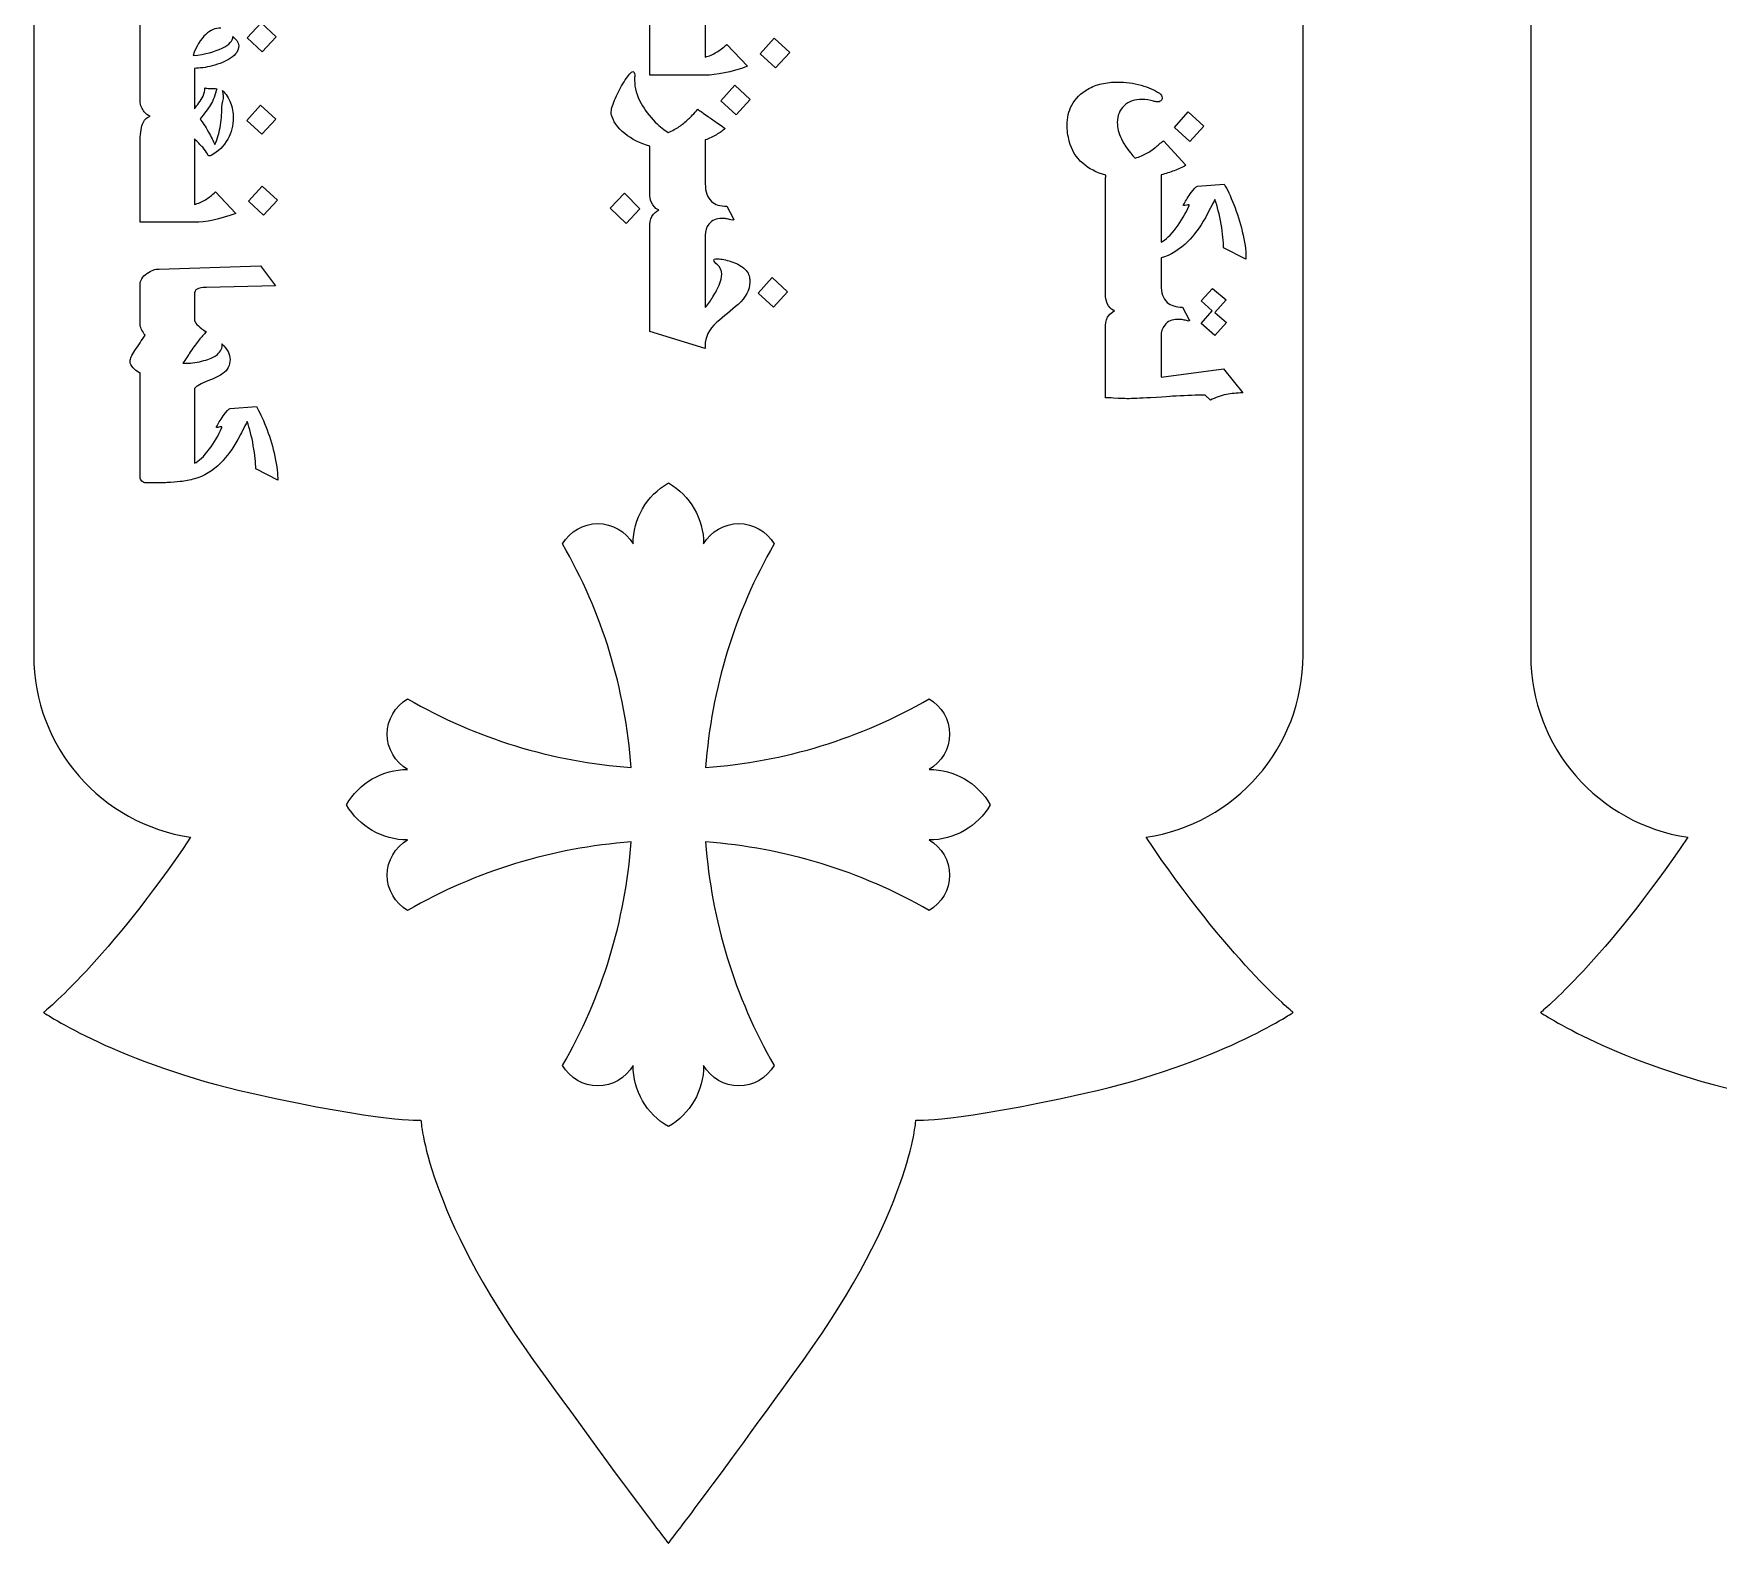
# Model space of a CAD drawing. Extents: x 0 to 978, y 1133 to 1701.
# Drawn here: x 268.9 to 493.2, y 1132.8 to 1333.8 of the extents above; entities that cross this region are included whole.
import ezdxf

# ---------------------------------------------------------------- set-up
doc = ezdxf.new("R2010")
doc.units = 0
doc.layers.add('H0115_Printing_02', color=7, linetype='CONTINUOUS')

msp = doc.modelspace()

# ---------------------------------------------------------------- linework, layer by layer
at = {"layer": 'H0115_Printing_02', "color": 1}
for points in [[(268.852093, 1375.951966), (268.852093, 1251.094969)], [(437.885089, 1251.094969), (437.885089, 1375.912966)], [(468.203888, 1375.952666), (468.203888, 1251.094669)], [(283.018093, 1324.864967), (283.018093, 1329.228967), (283.018093, 1329.764967), (283.018093, 1337.649967), (283.018093, 1338.823967), (283.018093, 1339.925967)], [(358.280091, 1328.321967), (350.908091, 1328.321967), (350.908091, 1336.206967)], [(358.280091, 1336.792967), (358.280091, 1336.206967), (358.280091, 1330.730967)], [(361.155091, 1332.424967), (363.909091, 1329.502967)], [(290.251093, 1329.228967), (290.251093, 1323.833967)], [(348.893091, 1328.370967), (348.893091, 1328.225967)], [(283.018093, 1308.740967), (283.018093, 1316.381967), (283.018093, 1317.681967), (283.018093, 1319.248967)], [(290.251093, 1319.831967), (290.251093, 1317.681967), (290.251093, 1316.381967), (290.251093, 1311.103967)], [(358.280091, 1319.691967), (358.280091, 1318.028967), (358.280091, 1316.559967), (358.280091, 1313.869967)], [(419.29209, 1319.591967), (422.295089, 1316.323967)], [(350.908091, 1312.271967), (350.908091, 1316.559967), (350.908091, 1318.028967), (350.908091, 1318.879967)], [(411.59809, 1298.828968), (411.59809, 1304.280967), (411.59809, 1304.585967), (411.59809, 1314.678967), (411.62209, 1314.678967), (411.62209, 1314.991967)], [(418.97009, 1315.039967), (418.97009, 1314.678967), (418.97009, 1314.027967), (418.97009, 1306.102967)], [(293.071093, 1312.765967), (295.773093, 1309.898967)], [(423.813089, 1313.522967), (427.378089, 1313.818967)], [(361.157091, 1310.874967), (362.049091, 1309.204967)], [(290.251093, 1308.740967), (283.018093, 1308.740967)], [(350.908091, 1307.286967), (350.908091, 1308.417967)], [(361.944091, 1309.027967), (361.679091, 1309.076967)], [(358.280091, 1291.918968), (350.908091, 1294.182968), (350.908091, 1305.808967), (350.908091, 1307.286967)], [(358.280091, 1307.012967), (358.280091, 1305.808967), (358.280091, 1297.378968)], [(359.637091, 1303.865967), (359.709091, 1303.865967)], [(418.97009, 1303.991967), (418.97009, 1300.426967)], [(430.277089, 1304.063967), (430.277089, 1303.814967), (427.306089, 1305.340967)], [(285.547093, 1302.509967), (299.061093, 1302.919967), (301.062092, 1300.264967), (291.842093, 1300.052967)], [(283.018093, 1295.136968), (283.018093, 1298.484968), (283.018093, 1299.737968), (283.018093, 1300.437967)], [(290.251093, 1299.059968), (290.251093, 1298.484968), (290.251093, 1295.617968)], [(364.207091, 1300.822967), (364.207091, 1300.742967)], [(421.845089, 1297.431968), (422.737089, 1295.761968)], [(411.59809, 1285.364968), (411.59809, 1292.365968), (411.59809, 1293.577968), (411.59809, 1294.974968)], [(422.632089, 1295.584968), (422.367089, 1295.633968)], [(358.256091, 1292.336968), (358.256091, 1292.239968)], [(418.97009, 1293.569968), (418.97009, 1292.365968), (418.97009, 1288.117968), (427.283089, 1289.225968), (429.862089, 1286.006968)], [(281.694093, 1290.189968), (281.694093, 1290.237968)], [(288.715093, 1289.957968), (289.144093, 1289.957968)], [(283.018093, 1274.852968), (283.018093, 1284.116968), (283.018093, 1285.053968), (283.018093, 1288.669968)], [(290.251093, 1286.597968), (290.251093, 1285.053968), (290.251093, 1284.116968), (290.251093, 1276.640968)], [(425.541089, 1285.042968), (424.850089, 1285.709968)], [(295.001093, 1283.919968), (298.500093, 1284.210968)], [(301.344092, 1274.640968), (301.344092, 1274.395968), (298.429093, 1275.892968)], [(284.673093, 1274.033968), (283.813093, 1274.033968)], [(353.368091, 1132.839972), (353.368091, 1132.838972)]]:
    msp.add_lwpolyline(points, dxfattribs=at)
for points in [[(299.295093, 1331.425967), (297.292093, 1333.275967), (299.130093, 1335.310967), (301.156092, 1333.427967)], [(369.540091, 1331.317967), (367.656091, 1329.275967), (365.603091, 1331.171967), (367.475091, 1333.235967)], [(362.398091, 1323.032967), (360.336091, 1324.917967), (362.237091, 1326.987967), (364.272091, 1325.072967)], [(416.30809, 1326.986967)], [(299.059093, 1324.337967), (301.085092, 1322.478967), (299.226093, 1320.474967), (297.218093, 1322.284967)], [(424.674089, 1321.510967), (422.792089, 1319.467967), (420.747089, 1321.348967), (422.588089, 1323.417967)], [(299.272093, 1313.561967), (301.298092, 1311.678967), (299.449093, 1309.675967), (297.435093, 1311.536967)], [(345.626091, 1310.601967), (347.518091, 1312.591967), (349.581091, 1310.531967), (347.734091, 1308.564967)], [(367.356091, 1297.447968), (365.317091, 1299.299968), (367.178091, 1301.384967), (369.253091, 1299.488968)], [(427.651089, 1298.387968), (426.150089, 1296.717968), (427.678089, 1295.392968), (426.127089, 1293.642968), (424.335089, 1295.263968), (425.780089, 1296.941968), (424.335089, 1298.266968), (425.829089, 1299.936968)], [(348.673091, 1196.46197)], [(371.311091, 1157.194971)]]:
    msp.add_lwpolyline(points, close=True, dxfattribs=at)
for points in [[(291.781093, 1333.757967), (291.057093, 1333.101967), (290.487093, 1332.154967), (290.072093, 1330.919967)], [(293.751093, 1334.597967), (293.065093, 1334.597967), (292.409093, 1334.317967), (291.781093, 1333.757967)], [(293.947093, 1331.918967), (294.907093, 1332.392967), (295.388093, 1332.898967), (295.388093, 1333.438967)], [(295.388093, 1333.438967), (295.388093, 1333.444967), (295.384093, 1333.449967), (295.384093, 1333.455967)], [(295.384093, 1333.455967), (295.600093, 1333.256967), (295.781093, 1333.074967), (295.892093, 1332.923967)], [(295.892093, 1332.923967), (296.070093, 1332.681967), (296.160093, 1332.448967), (296.160093, 1332.222967)], [(290.072093, 1330.919967), (291.694093, 1331.112967), (292.986093, 1331.445967), (293.947093, 1331.918967)], [(295.048093, 1330.575967), (294.429093, 1330.161967), (293.620093, 1329.825967), (292.622093, 1329.567967)], [(296.160093, 1332.222967), (296.160093, 1331.618967), (295.789093, 1331.069967), (295.048093, 1330.575967)], [(358.280091, 1330.730967), (358.805091, 1330.864967), (359.311091, 1331.081967), (359.798091, 1331.381967)], [(359.798091, 1331.381967), (360.205091, 1331.632967), (360.657091, 1331.980967), (361.155091, 1332.424967)], [(292.622093, 1329.567967), (291.750093, 1329.341967), (290.959093, 1329.228967), (290.251093, 1329.228967)], [(347.303091, 1327.174967), (347.747091, 1327.912967), (348.137091, 1328.426967), (348.475091, 1328.715967)], [(348.475091, 1328.715967), (348.523091, 1328.763967), (348.579091, 1328.787967), (348.643091, 1328.787967)], [(348.643091, 1328.787967), (348.708091, 1328.787967), (348.765091, 1328.752967), (348.816091, 1328.683967)], [(348.816091, 1328.683967), (348.867091, 1328.613967), (348.893091, 1328.509967), (348.893091, 1328.370967)], [(348.893091, 1328.225967), (348.887091, 1328.183967), (348.882091, 1328.110967), (348.876091, 1328.008967)], [(363.909091, 1329.502967), (361.677091, 1328.715967), (359.801091, 1328.321967), (358.280091, 1328.321967)], [(291.401093, 1325.542967), (291.569093, 1325.920967), (291.653093, 1326.283967), (291.653093, 1326.629967)], [(291.653093, 1326.629967), (291.826093, 1326.592967), (292.019093, 1326.567967), (292.232093, 1326.554967)], [(292.232093, 1326.554967), (292.445093, 1326.541967), (292.654093, 1326.534967), (292.858093, 1326.534967)], [(293.243093, 1326.521967), (293.015093, 1325.753967), (292.739093, 1324.910967), (292.412093, 1324.383967)], [(292.858093, 1326.534967), (293.009093, 1326.534967), (293.129093, 1326.528967), (293.243093, 1326.521967)], [(294.125093, 1325.613967), (294.105093, 1325.778967), (294.048093, 1326.017967), (293.980093, 1326.274967)], [(293.980093, 1326.274967), (293.983093, 1326.271967), (293.990093, 1326.270967), (293.993093, 1326.267967)], [(293.993093, 1326.267967), (294.460093, 1325.826967), (294.818093, 1325.285967), (295.064093, 1324.644967)], [(346.206091, 1324.998967), (346.514091, 1325.747967), (346.880091, 1326.472967), (347.303091, 1327.174967)], [(348.876091, 1328.008967), (348.871091, 1327.907967), (348.868091, 1327.781967), (348.868091, 1327.631967)], [(348.868091, 1327.631967), (348.868091, 1326.635967), (349.160091, 1325.608967), (349.744091, 1324.548967)], [(407.08509, 1324.320967), (407.55109, 1325.188967), (408.26809, 1325.905967), (409.23709, 1326.472967)], [(409.23709, 1326.472967), (409.78409, 1326.793967), (410.39309, 1327.029967), (411.06409, 1327.179967)], [(411.06409, 1327.179967), (411.73609, 1327.329967), (412.44709, 1327.404967), (413.19609, 1327.404967)], [(413.19609, 1327.404967), (414.25609, 1327.404967), (415.29409, 1327.264967), (416.30809, 1326.986967)], [(416.30809, 1326.986967), (417.32309, 1326.708967), (418.13809, 1326.349967), (418.75409, 1325.910967)], [(418.75409, 1325.910967), (419.00009, 1325.728967), (419.12309, 1325.522967), (419.12309, 1325.292967)], [(283.569093, 1323.431967), (283.265093, 1323.799967), (283.081093, 1324.276967), (283.018093, 1324.864967)], [(290.251093, 1323.833967), (290.450093, 1324.095967), (290.650093, 1324.358967), (290.849093, 1324.621967)], [(290.849093, 1324.621967), (291.091093, 1324.951967), (291.275093, 1325.258967), (291.401093, 1325.542967)], [(292.412093, 1324.383967), (292.059093, 1323.823967), (291.589093, 1323.192967), (291.003093, 1322.489967)], [(293.673093, 1321.346967), (293.824093, 1322.212967), (293.899093, 1323.114967), (293.899093, 1324.051967)], [(293.899093, 1324.051967), (293.899093, 1324.584967), (294.185093, 1325.105967), (294.125093, 1325.613967)], [(295.064093, 1324.644967), (295.311093, 1324.003967), (295.435093, 1323.339967), (295.435093, 1322.651967)], [(345.745091, 1323.304967), (345.745091, 1323.683967), (345.899091, 1324.248967), (346.206091, 1324.998967)], [(349.744091, 1324.548967), (350.215091, 1323.692967), (350.841091, 1322.870967), (351.623091, 1322.083967)], [(356.056091, 1322.492967), (356.350091, 1322.776967), (356.765091, 1323.204967), (357.300091, 1323.777967)], [(357.300091, 1323.777967), (357.638091, 1323.531967), (358.090091, 1323.210967), (358.658091, 1322.814967)], [(406.45909, 1321.655967), (406.45909, 1322.656967), (406.66809, 1323.544967), (407.08509, 1324.320967)], [(414.06409, 1324.256967), (413.45409, 1323.694967), (413.14809, 1322.950967), (413.14809, 1322.024967)], [(416.44109, 1325.099967), (415.46609, 1325.099967), (414.67409, 1324.818967), (414.06409, 1324.256967)], [(417.99109, 1324.850967), (417.46109, 1325.016967), (416.94409, 1325.099967), (416.44109, 1325.099967)], [(418.18309, 1324.794967), (418.09209, 1324.821967), (418.02809, 1324.840967), (417.99109, 1324.850967)], [(418.45609, 1324.754967), (418.36509, 1324.770967), (418.27509, 1324.784967), (418.18309, 1324.794967)], [(418.94609, 1324.906967), (418.82909, 1324.805967), (418.66509, 1324.754967), (418.45609, 1324.754967)], [(419.12309, 1325.292967), (419.12309, 1325.137967), (419.06409, 1325.008967), (418.94609, 1324.906967)], [(283.018093, 1319.248967), (283.018093, 1320.393967), (283.128093, 1321.246967), (283.349093, 1321.808967)], [(283.349093, 1321.808967), (283.548093, 1322.318967), (283.879093, 1322.669967), (284.341093, 1322.864967)], [(284.341093, 1322.864967), (284.042093, 1322.985967), (283.785093, 1323.174967), (283.569093, 1323.431967)], [(291.003093, 1322.489967), (291.322093, 1322.098967), (291.696093, 1321.519967), (292.128093, 1320.751967)], [(292.981093, 1319.091967), (293.292093, 1319.730967), (293.522093, 1320.481967), (293.673093, 1321.346967)], [(295.435093, 1322.651967), (295.435093, 1321.632967), (295.191093, 1320.687967), (294.702093, 1319.815967)], [(345.769091, 1323.135967), (345.753091, 1323.199967), (345.745091, 1323.255967), (345.745091, 1323.304967)], [(347.568091, 1320.533967), (346.582091, 1321.326967), (345.983091, 1322.193967), (345.769091, 1323.135967)], [(351.623091, 1322.083967), (352.260091, 1321.446967), (352.833091, 1320.986967), (353.341091, 1320.702967)], [(353.341091, 1320.702967), (353.898091, 1320.927967), (354.393091, 1321.186967), (354.827091, 1321.481967)], [(354.827091, 1321.481967), (355.202091, 1321.733967), (355.611091, 1322.070967), (356.056091, 1322.492967)], [(358.658091, 1322.814967), (359.070091, 1322.525967), (359.485091, 1322.236967), (359.902091, 1321.947967)], [(359.902091, 1321.947967), (360.454091, 1321.566967), (360.799091, 1321.323967), (360.938091, 1321.216967)], [(406.53909, 1320.627967), (406.48609, 1320.991967), (406.45909, 1321.334967), (406.45909, 1321.655967)], [(413.14809, 1322.024967), (413.14809, 1321.344967), (413.33309, 1320.616967), (413.70209, 1319.840967)], [(291.357093, 1318.716967), (291.061093, 1319.055967), (290.692093, 1319.426967), (290.251093, 1319.831967)], [(292.128093, 1320.751967), (292.481093, 1320.114967), (292.765093, 1319.560967), (292.981093, 1319.091967)], [(294.702093, 1319.815967), (294.177093, 1318.881967), (293.434093, 1318.153967), (292.472093, 1317.633967)], [(350.908091, 1318.879967), (349.623091, 1319.222967), (348.510091, 1319.774967), (347.568091, 1320.533967)], [(359.758091, 1320.389967), (359.303091, 1320.127967), (358.810091, 1319.893967), (358.280091, 1319.691967)], [(360.938091, 1321.216967), (360.606091, 1320.927967), (360.213091, 1320.651967), (359.758091, 1320.389967)], [(406.75609, 1319.519967), (406.66509, 1319.893967), (406.59309, 1320.263967), (406.53909, 1320.627967)], [(408.53909, 1316.588967), (407.65009, 1317.370967), (407.05609, 1318.347967), (406.75609, 1319.519967)], [(413.70209, 1319.840967), (414.10409, 1318.994967), (414.70609, 1318.141967), (415.50909, 1317.279967)], [(418.18309, 1318.668967), (418.55809, 1318.978967), (418.92709, 1319.286967), (419.29209, 1319.591967)], [(291.992093, 1317.830967), (291.866093, 1318.082967), (291.654093, 1318.378967), (291.357093, 1318.716967)], [(292.102093, 1317.625967), (292.071093, 1317.667967), (292.034093, 1317.736967), (291.992093, 1317.830967)], [(292.228093, 1317.562967), (292.176093, 1317.562967), (292.134093, 1317.583967), (292.102093, 1317.625967)], [(292.472093, 1317.633967), (292.378093, 1317.586967), (292.296093, 1317.562967), (292.228093, 1317.562967)], [(415.50909, 1317.279967), (416.13009, 1317.466967), (416.65709, 1317.678967), (417.09109, 1317.913967)], [(417.09109, 1317.913967), (417.44509, 1318.106967), (417.80909, 1318.357967), (418.18309, 1318.668967)], [(411.62209, 1314.991967), (410.37509, 1315.339967), (409.34709, 1315.871967), (408.53909, 1316.588967)], [(420.725089, 1315.597967), (420.166089, 1315.380967), (419.58109, 1315.194967), (418.97009, 1315.039967)], [(422.295089, 1316.323967), (421.808089, 1316.056967), (421.285089, 1315.813967), (420.725089, 1315.597967)], [(291.739093, 1311.741967), (292.139093, 1311.988967), (292.583093, 1312.329967), (293.071093, 1312.765967)], [(358.280091, 1313.869967), (358.280091, 1312.788967), (358.556091, 1312.001967), (359.108091, 1311.508967)], [(421.974089, 1311.040967), (422.166089, 1311.453967), (422.466089, 1311.951967), (422.873089, 1312.534967)], [(422.873089, 1312.534967), (423.334089, 1313.192967), (423.647089, 1313.522967), (423.813089, 1313.522967)], [(427.378089, 1313.818967), (427.790089, 1313.144967), (428.219089, 1312.237967), (428.663089, 1311.097967)], [(290.251093, 1311.103967), (290.765093, 1311.234967), (291.261093, 1311.447967), (291.739093, 1311.741967)], [(351.306091, 1311.063967), (351.041091, 1311.478967), (350.908091, 1311.881967), (350.908091, 1312.271967)], [(352.089091, 1310.408967), (351.832091, 1310.430967), (351.571091, 1310.648967), (351.306091, 1311.063967)], [(351.366091, 1309.815967), (351.467091, 1309.937967), (351.708091, 1310.136967), (352.089091, 1310.408967)], [(359.108091, 1311.508967), (359.579091, 1311.086967), (360.262091, 1310.874967), (361.157091, 1310.874967)], [(420.994089, 1308.005967), (421.674089, 1308.921967), (422.247089, 1309.909967), (422.713089, 1310.968967)], [(421.970089, 1310.980967), (421.956089, 1310.994967), (421.958089, 1311.014967), (421.974089, 1311.040967)], [(422.038089, 1310.960967), (422.006089, 1310.960967), (421.983089, 1310.967967), (421.970089, 1310.980967)], [(422.415089, 1311.032967), (422.196089, 1310.984967), (422.070089, 1310.960967), (422.038089, 1310.960967)], [(422.632089, 1311.064967), (422.584089, 1311.064967), (422.512089, 1311.054967), (422.415089, 1311.032967)], [(422.713089, 1310.968967), (422.734089, 1311.032967), (422.707089, 1311.064967), (422.632089, 1311.064967)], [(426.150089, 1311.779967), (425.727089, 1310.966967), (425.304089, 1310.149967), (424.881089, 1309.330967)], [(426.969089, 1308.483967), (426.744089, 1309.749967), (426.471089, 1310.848967), (426.150089, 1311.779967)], [(428.663089, 1311.097967), (429.124089, 1309.914967), (429.498089, 1308.723967), (429.788089, 1307.524967)], [(295.773093, 1309.898967), (293.583093, 1309.126967), (291.742093, 1308.740967), (290.251093, 1308.740967)], [(350.908091, 1308.417967), (350.908091, 1308.985967), (351.061091, 1309.450967), (351.366091, 1309.815967)], [(358.770091, 1308.490967), (358.443091, 1308.072967), (358.280091, 1307.580967), (358.280091, 1307.012967)], [(360.498091, 1309.252967), (359.748091, 1309.252967), (359.172091, 1308.998967), (358.770091, 1308.490967)], [(361.064091, 1309.212967), (360.869091, 1309.239967), (360.680091, 1309.252967), (360.498091, 1309.252967)], [(361.679091, 1309.076967), (361.465091, 1309.140967), (361.260091, 1309.186967), (361.064091, 1309.212967)], [(362.073091, 1309.100967), (362.073091, 1309.052967), (362.030091, 1309.027967), (361.944091, 1309.027967)], [(362.049091, 1309.204967), (362.054091, 1309.193967), (362.058091, 1309.178967), (362.061091, 1309.156967)], [(362.061091, 1309.156967), (362.063091, 1309.135967), (362.067091, 1309.116967), (362.073091, 1309.100967)], [(418.97009, 1306.102967), (419.57509, 1306.370967), (420.250089, 1307.004967), (420.994089, 1308.005967)], [(424.881089, 1309.330967), (424.142089, 1308.046967), (423.366089, 1306.994967), (422.552089, 1306.175967)], [(427.306089, 1305.340967), (427.306089, 1306.170967), (427.194089, 1307.218967), (426.969089, 1308.483967)], [(422.552089, 1306.175967), (421.454089, 1305.067967), (420.260089, 1304.339967), (418.97009, 1303.991967)], [(429.788089, 1307.524967), (430.114089, 1306.170967), (430.277089, 1305.016967), (430.277089, 1304.063967)], [(359.437091, 1303.721967), (359.437091, 1303.817967), (359.504091, 1303.865967), (359.637091, 1303.865967)], [(359.902091, 1303.078967), (359.592091, 1303.319967), (359.437091, 1303.533967), (359.437091, 1303.721967)], [(359.709091, 1303.865967), (360.250091, 1303.865967), (360.829091, 1303.777967), (361.444091, 1303.600967)], [(361.444091, 1303.600967), (362.156091, 1303.397967), (362.745091, 1303.124967), (363.211091, 1302.781967)], [(283.018093, 1300.437967), (283.018093, 1300.989967), (283.323093, 1301.482967), (283.932093, 1301.919967)], [(283.932093, 1301.919967), (284.478093, 1302.312967), (285.016093, 1302.509967), (285.547093, 1302.509967)], [(360.472091, 1301.826967), (360.472091, 1302.351967), (360.282091, 1302.768967), (359.902091, 1303.078967)], [(360.135091, 1300.381967), (360.360091, 1300.927967), (360.472091, 1301.408967), (360.472091, 1301.826967)], [(363.211091, 1302.781967), (363.768091, 1302.375967), (364.084091, 1301.917967), (364.159091, 1301.408967)], [(364.159091, 1301.408967), (364.180091, 1301.307967), (364.193091, 1301.213967), (364.198091, 1301.128967)], [(364.198091, 1301.128967), (364.204091, 1301.042967), (364.207091, 1300.940967), (364.207091, 1300.822967)], [(290.605093, 1299.843968), (290.369093, 1299.704968), (290.251093, 1299.442968), (290.251093, 1299.059968)], [(291.842093, 1300.052967), (291.254093, 1300.052967), (290.841093, 1299.982968), (290.605093, 1299.843968)], [(359.308091, 1298.823968), (359.661091, 1299.380968), (359.937091, 1299.899968), (360.135091, 1300.381967)], [(364.207091, 1300.742967), (364.207091, 1299.730968), (363.693091, 1298.748968), (362.665091, 1297.795968)], [(418.97009, 1300.426967), (418.97009, 1299.345968), (419.24609, 1298.558968), (419.79809, 1298.065968)], [(358.280091, 1297.378968), (358.671091, 1297.875968), (359.014091, 1298.357968), (359.308091, 1298.823968)], [(362.665091, 1297.795968), (361.712091, 1297.003968), (360.759091, 1296.211968), (359.806091, 1295.419968)], [(411.99609, 1297.620968), (411.73109, 1298.035968), (411.59809, 1298.437968), (411.59809, 1298.828968)], [(412.77909, 1296.965968), (412.52209, 1296.987968), (412.26109, 1297.205968), (411.99609, 1297.620968)], [(412.05609, 1296.372968), (412.15809, 1296.494968), (412.39909, 1296.693968), (412.77909, 1296.965968)], [(419.79809, 1298.065968), (420.269089, 1297.643968), (420.951089, 1297.431968), (421.845089, 1297.431968)], [(283.266093, 1294.360968), (283.132093, 1294.583968), (283.049093, 1294.842968), (283.018093, 1295.136968)], [(290.251093, 1295.617968), (290.434093, 1295.228968), (290.952093, 1294.732968), (291.803093, 1294.128968)], [(359.806091, 1295.419968), (358.773091, 1294.434968), (358.256091, 1293.406968), (358.256091, 1292.336968)], [(411.59809, 1294.974968), (411.59809, 1295.541968), (411.75109, 1296.007968), (412.05609, 1296.372968)], [(419.46009, 1295.047968), (419.13409, 1294.629968), (418.97009, 1294.136968), (418.97009, 1293.569968)], [(421.187089, 1295.809968), (420.437089, 1295.809968), (419.86209, 1295.555968), (419.46009, 1295.047968)], [(421.753089, 1295.769968), (421.557089, 1295.796968), (421.369089, 1295.809968), (421.187089, 1295.809968)], [(422.367089, 1295.633968), (422.153089, 1295.697968), (421.948089, 1295.743968), (421.753089, 1295.769968)], [(422.761089, 1295.657968), (422.761089, 1295.609968), (422.718089, 1295.584968), (422.632089, 1295.584968)], [(422.737089, 1295.761968), (422.742089, 1295.750968), (422.746089, 1295.735968), (422.749089, 1295.713968)], [(422.749089, 1295.713968), (422.751089, 1295.692968), (422.755089, 1295.673968), (422.761089, 1295.657968)], [(282.324093, 1291.655968), (282.781093, 1292.332968), (283.238093, 1293.010968), (283.695093, 1293.687968)], [(283.695093, 1293.687968), (283.543093, 1293.913968), (283.400093, 1294.137968), (283.266093, 1294.360968)], [(290.870093, 1293.070968), (290.534093, 1292.642968), (290.160093, 1292.125968), (289.749093, 1291.520968)], [(291.809093, 1294.123968), (291.500093, 1293.813968), (291.188093, 1293.473968), (290.870093, 1293.070968)], [(291.803093, 1294.128968), (291.805093, 1294.126968), (291.807093, 1294.125968), (291.809093, 1294.123968)], [(293.720093, 1291.596968), (293.879093, 1291.839968), (293.959093, 1292.092968), (293.959093, 1292.352968)], [(293.959093, 1292.352968), (293.959093, 1292.410968), (293.932093, 1292.469968), (293.924093, 1292.527968)], [(293.924093, 1292.527968), (294.642093, 1291.850968), (295.001093, 1291.168968), (295.001093, 1290.481968)], [(358.256091, 1292.239968), (358.256091, 1292.138968), (358.264091, 1292.030968), (358.280091, 1291.918968)], [(281.694093, 1290.237968), (281.694093, 1290.557968), (281.904093, 1291.030968), (282.324093, 1291.655968)], [(282.112093, 1289.347968), (281.834093, 1289.656968), (281.694093, 1289.937968), (281.694093, 1290.189968)], [(289.749093, 1291.520968), (289.404093, 1290.999968), (289.059093, 1290.478968), (288.715093, 1289.957968)], [(289.144093, 1289.957968), (289.908093, 1289.957968), (290.702093, 1290.075968), (291.526093, 1290.310968)], [(291.526093, 1290.310968), (292.240093, 1290.512968), (292.782093, 1290.743968), (293.152093, 1291.003968)], [(293.152093, 1291.003968), (293.404093, 1291.196968), (293.593093, 1291.394968), (293.720093, 1291.596968)], [(295.001093, 1290.481968), (295.001093, 1289.688968), (294.683093, 1289.055968), (294.048093, 1288.582968)], [(282.853093, 1288.747968), (282.590093, 1288.890968), (282.343093, 1289.089968), (282.112093, 1289.347968)], [(282.951093, 1288.689968), (282.933093, 1288.697968), (282.900093, 1288.716968), (282.853093, 1288.747968)], [(283.018093, 1288.669968), (282.991093, 1288.674968), (282.969093, 1288.681968), (282.951093, 1288.689968)], [(294.048093, 1288.582968), (293.728093, 1288.341968), (293.056093, 1288.020968), (292.031093, 1287.622968)], [(292.031093, 1287.622968), (291.144093, 1287.275968), (290.550093, 1286.933968), (290.251093, 1286.597968)], [(421.003089, 1285.588968), (420.992089, 1285.588968), (419.84409, 1285.516968), (417.55809, 1285.371968)], [(424.850089, 1285.709968), (423.704089, 1285.709968), (422.422089, 1285.668968), (421.003089, 1285.588968)], [(427.677089, 1285.805968), (426.922089, 1285.650968), (426.210089, 1285.396968), (425.541089, 1285.042968)], [(429.862089, 1286.006968), (429.059089, 1286.006968), (428.331089, 1285.939968), (427.677089, 1285.805968)], [(294.080093, 1282.950968), (294.531093, 1283.596968), (294.838093, 1283.919968), (295.001093, 1283.919968)], [(298.500093, 1284.210968), (298.904093, 1283.549968), (299.324093, 1282.659968), (299.760093, 1281.540968)], [(412.63409, 1285.323968), (412.19009, 1285.350968), (411.84509, 1285.364968), (411.59809, 1285.364968)], [(414.42509, 1285.243968), (414.12009, 1285.243968), (413.52309, 1285.270968), (412.63409, 1285.323968)], [(417.55809, 1285.371968), (416.19809, 1285.286968), (415.15409, 1285.243968), (414.42509, 1285.243968)], [(292.236093, 1278.507968), (292.903093, 1279.405968), (293.465093, 1280.374968), (293.922093, 1281.414968)], [(293.193093, 1281.426968), (293.180093, 1281.439968), (293.181093, 1281.459968), (293.197093, 1281.485968)], [(293.260093, 1281.406968), (293.229093, 1281.406968), (293.206093, 1281.413968), (293.193093, 1281.426968)], [(293.197093, 1281.485968), (293.386093, 1281.890968), (293.681093, 1282.378968), (294.080093, 1282.950968)], [(293.631093, 1281.477968), (293.415093, 1281.430968), (293.291093, 1281.406968), (293.260093, 1281.406968)], [(293.843093, 1281.508968), (293.796093, 1281.508968), (293.725093, 1281.498968), (293.631093, 1281.477968)], [(293.922093, 1281.414968), (293.943093, 1281.477968), (293.917093, 1281.508968), (293.843093, 1281.508968)], [(297.294093, 1282.210968), (296.879093, 1281.412968), (296.464093, 1280.611968), (296.049093, 1279.807968)], [(298.098093, 1278.976968), (297.877093, 1280.218968), (297.609093, 1281.296968), (297.294093, 1282.210968)], [(299.760093, 1281.540968), (300.212092, 1280.380968), (300.580092, 1279.211968), (300.863092, 1278.035968)], [(296.049093, 1279.807968), (295.324093, 1278.547968), (294.563093, 1277.515968), (293.764093, 1276.711968)], [(298.429093, 1275.892968), (298.429093, 1276.706968), (298.318093, 1277.734968), (298.098093, 1278.976968)], [(290.251093, 1276.640968), (290.844093, 1276.903968), (291.506093, 1277.525968), (292.236093, 1278.507968)], [(293.764093, 1276.711968), (292.688093, 1275.624968), (291.516093, 1274.910968), (290.251093, 1274.569968)], [(300.863092, 1278.035968), (301.184092, 1276.706968), (301.344092, 1275.575968), (301.344092, 1274.640968)], [(283.254093, 1274.254968), (283.096093, 1274.401968), (283.018093, 1274.600968), (283.018093, 1274.852968)], [(283.813093, 1274.033968), (283.598093, 1274.033968), (283.412093, 1274.107968), (283.254093, 1274.254968)], [(288.367093, 1274.206968), (287.842093, 1274.138968), (287.260093, 1274.092968), (286.622093, 1274.069968)], [(290.251093, 1274.569968), (289.662093, 1274.411968), (289.034093, 1274.290968), (288.367093, 1274.206968)], [(286.622093, 1274.069968), (285.984093, 1274.045968), (285.334093, 1274.033968), (284.673093, 1274.033968)], [(348.673091, 1265.901968), (348.673091, 1269.256968), (350.462091, 1272.355968), (353.367091, 1274.033968)], [(353.367091, 1274.033968), (356.275091, 1272.355968), (358.064091, 1269.256968), (358.064091, 1265.901968)], [(339.278092, 1265.901968), (340.246091, 1267.577968), (342.038091, 1268.612968), (343.976091, 1268.612968)], [(343.976091, 1268.612968), (345.913091, 1268.612968), (347.703091, 1267.577968), (348.673091, 1265.901968)], [(358.064091, 1265.901968), (359.032091, 1267.577968), (360.824091, 1268.612968), (362.761091, 1268.612968)], [(362.761091, 1268.612968), (364.699091, 1268.612968), (366.489091, 1267.577968), (367.459091, 1265.901968)], [(348.403091, 1236.144969), (347.654091, 1246.604969), (344.545091, 1256.781969), (339.278092, 1265.901968)], [(367.459091, 1265.901968), (362.192091, 1256.781969), (359.084091, 1246.604969), (358.334091, 1236.141969)], [(268.852093, 1251.094969), (268.852093, 1238.785969), (277.928093, 1228.598969), (289.754093, 1226.852969)], [(416.98309, 1226.852969), (428.809089, 1228.598969), (437.885089, 1238.785969), (437.885089, 1251.094969)], [(468.203888, 1251.094669), (468.203888, 1238.785669), (477.280888, 1228.598669), (489.105888, 1226.852669)], [(315.932092, 1240.572969), (315.932092, 1242.508969), (316.965092, 1244.298969), (318.642092, 1245.268969)], [(318.642092, 1245.268969), (327.763092, 1240.002969), (337.942092, 1236.894969), (348.403091, 1236.144969)], [(358.334091, 1236.141969), (368.795091, 1236.894969), (378.974091, 1240.002969), (388.09509, 1245.268969)], [(388.09509, 1245.268969), (389.77409, 1244.298969), (390.80509, 1242.508969), (390.80509, 1240.572969)], [(318.642092, 1235.876969), (316.965092, 1236.845969), (315.932092, 1238.634969), (315.932092, 1240.572969)], [(390.80509, 1240.572969), (390.80509, 1238.634969), (389.77409, 1236.845969), (388.09509, 1235.876969)], [(310.508092, 1231.179969), (312.185092, 1234.087969), (315.286092, 1235.876969), (318.642092, 1235.876969)], [(388.09509, 1235.876969), (391.45109, 1235.876969), (394.55109, 1234.087969), (396.22909, 1231.179969)], [(318.642092, 1226.487969), (315.286092, 1226.487969), (312.185092, 1228.274969), (310.508092, 1231.179969)], [(396.22909, 1231.179969), (394.55109, 1228.274969), (391.45109, 1226.487969), (388.09509, 1226.487969)], [(289.754093, 1226.852969), (278.814093, 1210.56097), (270.175093, 1203.51797), (270.175093, 1203.51797)], [(315.932092, 1221.789969), (315.932092, 1223.726969), (316.965092, 1225.515969), (318.642092, 1226.487969)], [(348.403091, 1226.218969), (337.942092, 1225.467969), (327.763092, 1222.359969), (318.642092, 1217.09597)], [(339.278092, 1196.46197), (344.545091, 1205.57897), (347.654091, 1215.75897), (348.403091, 1226.218969)], [(388.09509, 1217.09597), (378.974091, 1222.359969), (368.795091, 1225.467969), (358.334091, 1226.218969)], [(358.334091, 1226.218969), (359.084091, 1215.75897), (362.192091, 1205.57897), (367.459091, 1196.46197)], [(388.09509, 1226.487969), (389.77409, 1225.515969), (390.80509, 1223.726969), (390.80509, 1221.789969)], [(436.562089, 1203.51797), (436.562089, 1203.51797), (427.923089, 1210.56097), (416.98309, 1226.852969)], [(489.105888, 1226.852669), (478.166888, 1210.56067), (469.526888, 1203.51767), (469.526888, 1203.51767)], [(318.642092, 1217.09597), (316.965092, 1218.06197), (315.932092, 1219.85397), (315.932092, 1221.789969)], [(390.80509, 1221.789969), (390.80509, 1219.85397), (389.77409, 1218.06197), (388.09509, 1217.09597)], [(270.175093, 1203.51797), (270.175093, 1203.51797), (280.289093, 1196.66697), (297.906093, 1192.75297)], [(408.83009, 1192.75297), (426.448089, 1196.66697), (436.562089, 1203.51797), (436.562089, 1203.51797)], [(469.526888, 1203.51767), (469.526888, 1203.51767), (479.640888, 1196.66767), (497.258888, 1192.75267)], [(343.976091, 1193.75097), (342.038091, 1193.75097), (340.246091, 1194.78297), (339.278092, 1196.46197)], [(348.673091, 1196.46197), (347.703091, 1194.78297), (345.913091, 1193.75097), (343.976091, 1193.75097)], [(353.367091, 1188.32697), (350.462091, 1190.00597), (348.673091, 1193.10497), (348.673091, 1196.46197)], [(358.064091, 1196.46197), (358.064091, 1193.10497), (356.275091, 1190.00597), (353.367091, 1188.32697)], [(362.761091, 1193.75097), (360.824091, 1193.75097), (359.032091, 1194.78297), (358.064091, 1196.46197)], [(367.459091, 1196.46197), (366.489091, 1194.78297), (364.699091, 1193.75097), (362.761091, 1193.75097)], [(297.906093, 1192.75297), (315.524092, 1188.83797), (320.418092, 1189.16497), (320.418092, 1189.16497)], [(386.31909, 1189.16497), (386.31909, 1189.16497), (391.21209, 1188.83797), (408.83009, 1192.75297)], [(320.418092, 1189.16497), (320.418092, 1189.16497), (321.071092, 1177.093971), (335.426092, 1157.194971)], [(371.311091, 1157.194971), (385.66609, 1177.093971), (386.31909, 1189.16497), (386.31909, 1189.16497)], [(335.426092, 1157.194971), (349.780091, 1137.297972), (353.368091, 1132.839972), (353.368091, 1132.839972)], [(353.368091, 1132.838972), (353.368091, 1132.838972), (356.957091, 1137.297972), (371.311091, 1157.194971)]]:
    msp.add_open_spline(points, degree=3, dxfattribs=at)

doc.saveas('drawing.dxf')
